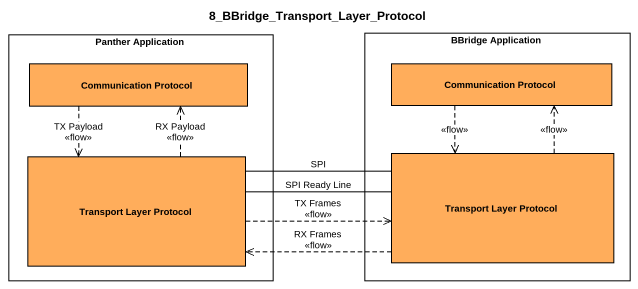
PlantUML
@startuml
title 8_BBridge_Transport_Layer_Protocol
rectangle "Panther Application" as Panther_Application {
  rectangle "Communication Protocol" as Communication_Protocol #FFAD5B
  rectangle "Transport Layer Protocol" as Transport_Layer_Protocol #FFAD5B
}
rectangle "BBridge Application" as BBridge_Application {
  rectangle "Communication Protocol" as Communication_Protocol_2 #FFAD5B
  rectangle "Transport Layer Protocol" as Transport_Layer_Protocol_2 #FFAD5B
}
Communication_Protocol ..> Transport_Layer_Protocol : TX Payload\n<<flow>>
Communication_Protocol_2 ..> Transport_Layer_Protocol_2 : <<flow>>
Transport_Layer_Protocol .up.> Communication_Protocol : RX Payload\n<<flow>>
Transport_Layer_Protocol .right.> Transport_Layer_Protocol_2 : TX Frames\n<<flow>>
Transport_Layer_Protocol_2 .up.> Communication_Protocol_2 : <<flow>>
Transport_Layer_Protocol_2 -left- Transport_Layer_Protocol : SPI
Transport_Layer_Protocol_2 -left- Transport_Layer_Protocol : SPI Ready Line
Transport_Layer_Protocol_2 .left.> Transport_Layer_Protocol : RX Frames\n<<flow>>
@enduml
